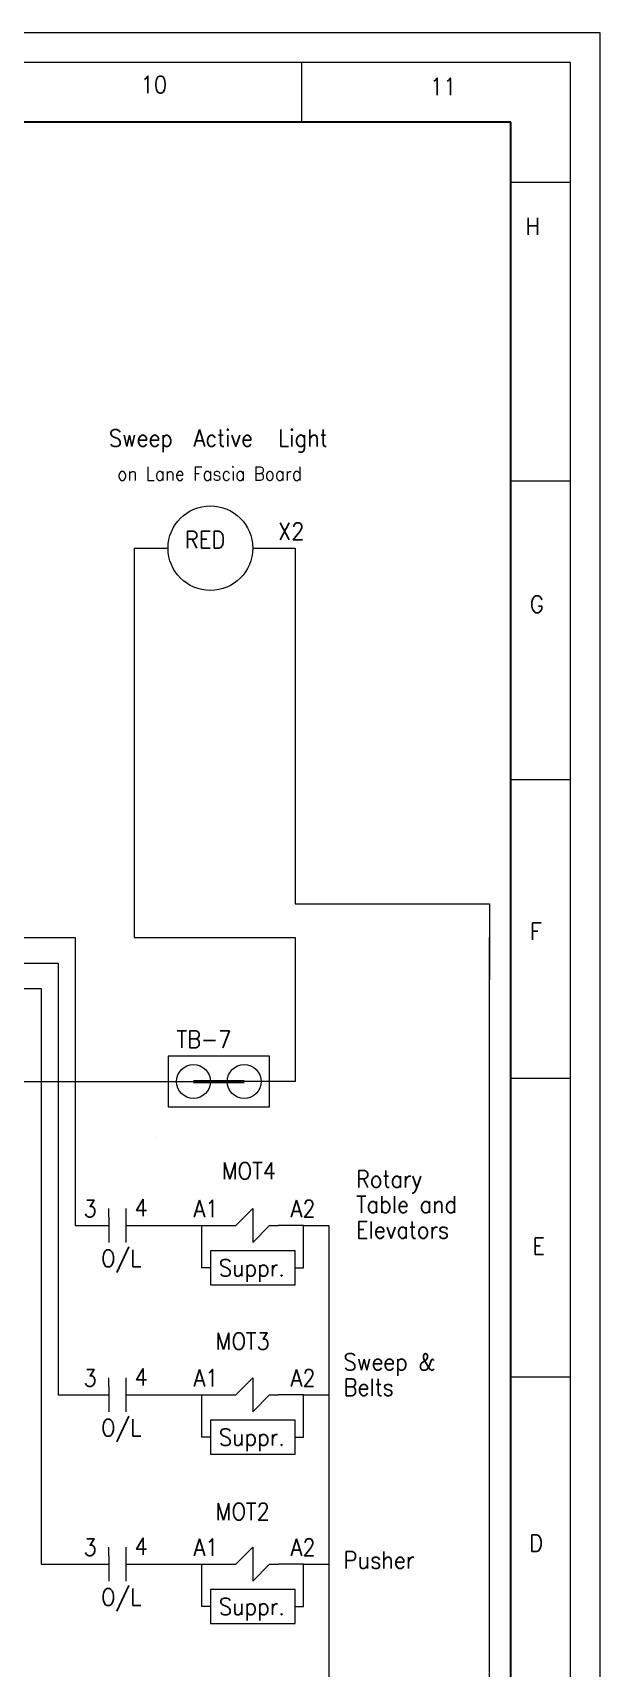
# Model space of a CAD drawing. Header units: inches. Extents: x 0 to 9.7, y 0 to 7.5.
# Drawn here: x 8.025 to 9.702, y 2.668 to 7.497 of the extents above; entities that cross this region are included whole.
import ezdxf

# ---------------------------------------------------------------- set-up
doc = ezdxf.new("R2010")
doc.units = ezdxf.units.IN
doc.layers.get('0').update_dxf_attribs({"lineweight": 0})
doc.styles.get("Standard").update_dxf_attribs({"font": 'STANDARD'})

msp = doc.modelspace()

# ---------------------------------------------------------------- linework, layer by layer
for p, q in [((9.702, 7.497), (0, 7.497)), ((9.702, 0), (9.702, 7.497))]:
    msp.add_line(p, q)
at = {"lineweight": 15}
for p, q in [((9.6138, 7.4088), (0.0882, 7.4088)), ((8.82, 7.2324), (8.82, 7.4088)), ((9.6138, 0.0882), (9.6138, 7.4088)), ((9.4374, 7.056), (9.6138, 7.056)), ((9.4374, 6.174), (9.6138, 6.174)), ((9.4374, 5.292), (9.6138, 5.292)), ((9.4374, 4.41), (9.6138, 4.41)), ((9.4374, 3.528), (9.6138, 3.528))]:
    msp.add_line(p, q, dxfattribs=at)
at = {"color": 7, "lineweight": 30}
for p, q in [((9.4374, 7.2324), (0.2646, 7.2324)), ((9.4374, 0.2646), (9.4374, 7.2324))]:
    msp.add_line(p, q, dxfattribs=at)
at = {"lineweight": 18}
for p, q in [((8.325, 5.975), (8.425, 5.975)), ((8.325, 5.975), (8.325, 4.875)), ((8.675, 5.975), (8.8, 5.975)), ((8.775, 5.975), (8.775, 5.975)), ((8.8, 5.975), (8.8, 4.925)), ((8.8, 4.925), (9.375, 4.925)), ((9.375, 4.925), (9.375, 4.7)), ((8.325, 4.875), (8.325, 4.825)), ((8, 4.825), (8.15, 4.825)), ((8.15, 4.825), (8.15, 3.975)), ((8.325, 4.825), (8.8, 4.825)), ((8.8, 4.825), (8.8, 4.4)), ((9.375, 1.8), (9.375, 4.825)), ((8, 4.75), (8.1, 4.75)), ((8.1, 4.75), (8.1, 3.475)), ((8, 4.675), (8.05, 4.675)), ((8.05, 4.675), (8.05, 2.975)), ((7.325, 4.4), (8.5, 4.4)), ((8.8, 4.4), (8.65, 4.4)), ((8.3916, 4.2344), (8.3916, 4.2347)), ((8.25, 4), (8.25, 4.025)), ((8.3, 4.025), (8.3, 3.925)), ((8.625, 3.975), (8.675, 4.025)), ((8.675, 4.025), (8.675, 3.925)), ((8.15, 3.975), (8.25, 3.975)), ((8.25, 4), (8.25, 3.925)), ((8.3, 3.975), (8.625, 3.975)), ((8.525, 3.85), (8.525, 3.975)), ((8.675, 3.925), (8.725, 3.975)), ((8.725, 3.975), (8.75, 3.975)), ((8.825, 3.975), (8.75, 3.975)), ((8.825, 3.85), (8.825, 3.975)), ((8.825, 3.975), (8.9, 3.975)), ((8.9, 3.975), (8.9, 2.475)), ((8.55, 3.85), (8.525, 3.85)), ((8.8, 3.85), (8.825, 3.85)), ((8.25, 3.5), (8.25, 3.525)), ((8.25, 3.5), (8.25, 3.425)), ((8.3, 3.525), (8.3, 3.425)), ((8.625, 3.475), (8.675, 3.525)), ((8.675, 3.525), (8.675, 3.425)), ((8.1, 3.475), (8.25, 3.475)), ((8.3, 3.475), (8.625, 3.475)), ((8.525, 3.35), (8.525, 3.475)), ((8.675, 3.425), (8.725, 3.475)), ((8.725, 3.475), (8.75, 3.475)), ((8.825, 3.475), (8.75, 3.475)), ((8.825, 3.35), (8.825, 3.475)), ((8.825, 3.475), (8.9, 3.475)), ((8.55, 3.35), (8.525, 3.35)), ((8.8, 3.35), (8.825, 3.35)), ((8.25, 3), (8.25, 3.025)), ((8.25, 3), (8.25, 2.925)), ((8.3, 3.025), (8.3, 2.925)), ((8.625, 2.975), (8.675, 3.025)), ((8.675, 3.025), (8.675, 2.925)), ((8.05, 2.975), (8.25, 2.975)), ((8.3, 2.975), (8.625, 2.975)), ((8.525, 2.85), (8.525, 2.975)), ((8.675, 2.925), (8.725, 2.975)), ((8.725, 2.975), (8.75, 2.975)), ((8.825, 2.975), (8.75, 2.975)), ((8.825, 2.85), (8.825, 2.975)), ((8.825, 2.975), (8.9, 2.975)), ((8.55, 2.85), (8.525, 2.85)), ((8.8, 2.85), (8.825, 2.85))]:
    msp.add_line(p, q, dxfattribs=at)
at = {"lineweight": 50}
msp.add_line((8.5, 4.4), (8.65, 4.4), dxfattribs=at)
at = {"lineweight": 18}
for points in [[(8.425, 4.475), (8.425, 4.325), (8.725, 4.325), (8.725, 4.475)], [(8.55, 3.9), (8.55, 3.8), (8.8, 3.8), (8.8, 3.9)], [(8.55, 3.4), (8.55, 3.3), (8.8, 3.3), (8.8, 3.4)], [(8.55, 2.9), (8.55, 2.8), (8.8, 2.8), (8.8, 2.9)]]:
    msp.add_lwpolyline(points, close=True, dxfattribs=at)
for centre, radius in [((8.55, 5.975), 0.125), ((8.5, 4.4), 0.05), ((8.65, 4.4), 0.05)]:
    msp.add_circle(centre, radius, dxfattribs=at)

# ---------------------------------------------------------------- texts
for s, height, p in [('10', 0.05, (8.344, 7.3188)), ('11', 0.05, (9.1988, 7.313)), ('H', 0.05, (9.4812, 6.9002)), ('Active', 0.05, (8.5, 6.275)), ('Light', 0.05, (8.75, 6.275)), ('Sweep', 0.05, (8.25, 6.275)), ('on Lane Fascia Board', 0.04, (8.275, 6.175)), ('X2', 0.05, (8.75, 6)), ('RED', 0.05, (8.475, 5.975)), ('G', 0.05, (9.494, 5.7844)), ('F', 0.05, (9.494, 4.8184)), ('TB-7', 0.05, (8.45, 4.5)), ('MOT4', 0.05, (8.5837, 4.1115)), ('Rotary', 0.05, (8.9804, 4.0871)), ('Table and', 0.05, (8.9804, 4.0121)), ('3', 0.05, (8.175, 4)), ('4', 0.05, (8.3259, 4.0028)), ('A1', 0.05, (8.5, 4)), ('A2', 0.05, (8.7866, 3.9998)), ('Elevators', 0.05, (8.9804, 3.9371)), ('O/L', 0.05, (8.2269, 3.853)), ('E', 0.05, (9.5013, 3.889)), ('Suppr.', 0.05, (8.575, 3.825)), ('MOT3', 0.05, (8.5654, 3.6084)), ('Sweep &', 0.05, (8.9438, 3.5474)), ('3', 0.05, (8.175, 3.5)), ('4', 0.05, (8.3259, 3.5028)), ('A1', 0.05, (8.5, 3.5)), ('A2', 0.05, (8.7866, 3.4998)), ('Belts', 0.05, (8.9438, 3.4724)), ('O/L', 0.05, (8.2269, 3.353)), ('Suppr.', 0.05, (8.575, 3.325)), ('MOT2', 0.05, (8.5654, 3.1052)), ('3', 0.05, (8.175, 3)), ('4', 0.05, (8.3259, 3.0028)), ('A1', 0.05, (8.5, 3)), ('A2', 0.05, (8.7866, 2.9998)), ('D', 0.05, (9.4922, 3.0121)), ('Pusher', 0.05, (8.9438, 2.962)), ('O/L', 0.05, (8.2269, 2.853)), ('Suppr.', 0.05, (8.575, 2.825))]:
    msp.add_text(s, height=height, dxfattribs=at).set_placement(p)

doc.saveas('drawing.dxf')
